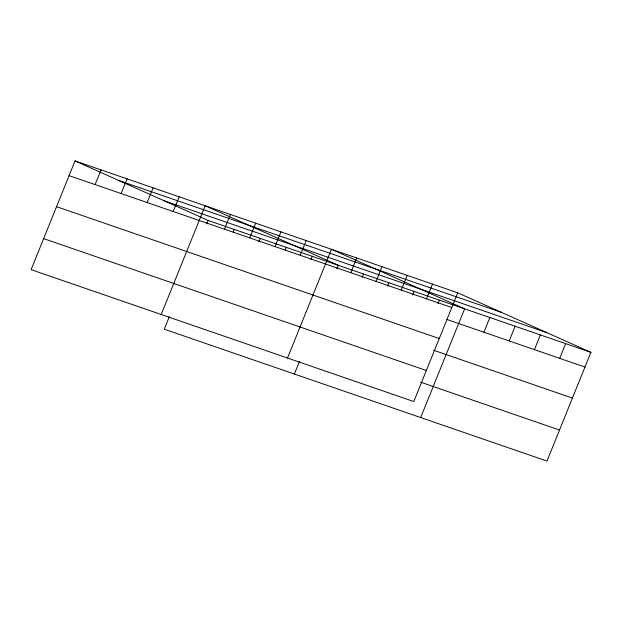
<?xml version="1.0" encoding="UTF-8"?>
<svg xmlns="http://www.w3.org/2000/svg" width="622" height="622" viewBox="0 0 622 622"><rect width="100%" height="100%" fill="white"/><g stroke="black" fill="none" stroke-linecap="round" stroke-linejoin="round"><path stroke-width="0.93" d="M457.738 292.807L75.029 160.927L31.1 269.66L413.801 401.54L457.738 292.807L590.9 352.34L546.971 461.073L164.262 329.193L169.277 316.785M95.112 184.61L101.052 169.892M121.135 193.574L127.075 178.864M147.157 202.547L153.105 187.828M173.18 211.511L179.128 196.801M161.222 314.499L205.151 205.765L338.314 265.299L336.914 268.766M206.799 223.928L208.199 220.46L590.9 352.34M224.464 229.184L230.412 214.466M233.172 232.029L234.222 229.432M249.725 237.884L255.665 223.174M258.845 241.857L260.245 238.397M274.978 246.592L280.926 231.874M285.218 249.966L286.268 247.369M300.239 255.292L306.187 240.582M310.891 259.794L312.291 256.334M287.512 358.015L331.44 249.282L464.611 308.823L420.674 417.556M294.385 374.032L299.4 361.623M350.754 272.7L356.701 257.99M362.175 277.466L363.575 274.007M376.015 281.408L381.962 266.69M387.436 286.174L388.836 282.707M401.276 290.109L407.216 275.398M412.689 294.875L414.089 291.415M426.529 298.817L432.477 284.098M437.95 303.583L439.35 300.115M483.924 332.241L489.864 317.523M509.177 340.942L515.125 326.231M534.438 349.65L540.386 334.931M559.699 358.35L565.639 343.639M118.973 180.574L501.682 312.454M164.255 200.813L546.956 332.692M69.089 175.637L451.79 307.517M446.938 319.49L584.952 367.05M56.548 206.667L439.256 338.547M433.495 350.209L572.419 398.08M43.633 238.63L426.342 370.51M420.581 382.172L559.505 430.051M75.029 160.927L208.199 220.46"/></g></svg>
